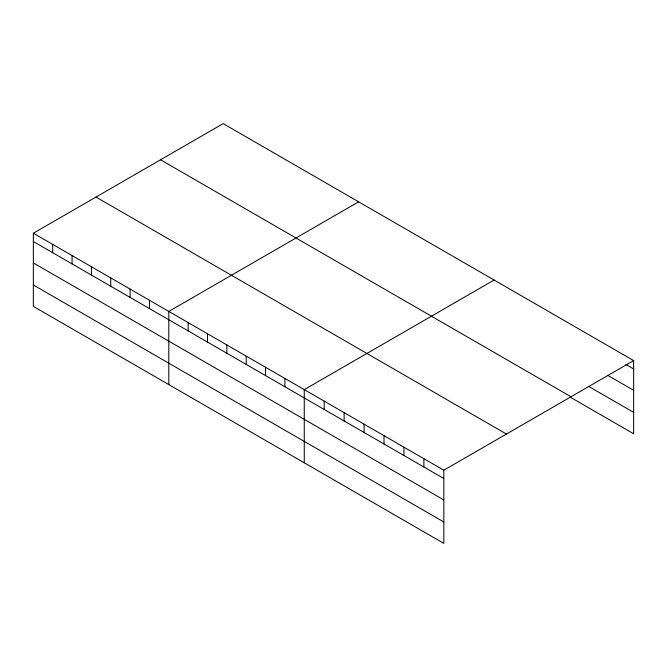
<?xml version="1.0" encoding="UTF-8"?>
<svg xmlns="http://www.w3.org/2000/svg" width="667" height="667" viewBox="0 0 667 667"><rect width="100%" height="100%" fill="white"/><g stroke="black" fill="none" stroke-linecap="round" stroke-linejoin="round"><path stroke-width="1" d="M443.822 499.917L443.822 470.202L33.35 233.225L33.35 306.395L443.822 543.372L443.822 499.917L33.35 262.94M570.368 397.24L633.65 433.775L633.65 360.605L223.178 123.628L33.35 233.225M358.638 201.826L168.801 311.431L168.801 384.601M494.089 280.032L304.26 389.628L304.26 462.798M443.822 470.202L633.65 360.605M625.846 364.415L633.65 368.918M607.645 375.304L633.65 390.32M588.577 386.351L633.65 412.373M160.539 159.797L571.002 396.773M95.998 197.057L506.461 434.042M33.35 241.537L443.822 478.514M33.35 284.992L443.822 521.969M423.878 458.696L423.878 467.008M403.944 447.182L403.944 455.494M384.009 435.676L384.009 443.989M364.074 424.162L364.074 432.474M344.13 412.656L344.13 420.96M324.195 401.142L324.195 409.455M284.909 378.464L284.909 386.768M265.558 367.292L265.558 375.596M246.206 356.12L246.206 364.424M226.855 344.947L226.855 353.252M207.504 333.775L207.504 342.079M188.152 322.603L188.152 330.907M149.458 300.258L149.458 308.563M130.107 289.086L130.107 297.399M110.755 277.914L110.755 286.226M91.404 266.742L91.404 275.054M72.053 255.569L72.053 263.882M52.701 244.397L52.701 252.71"/></g></svg>
